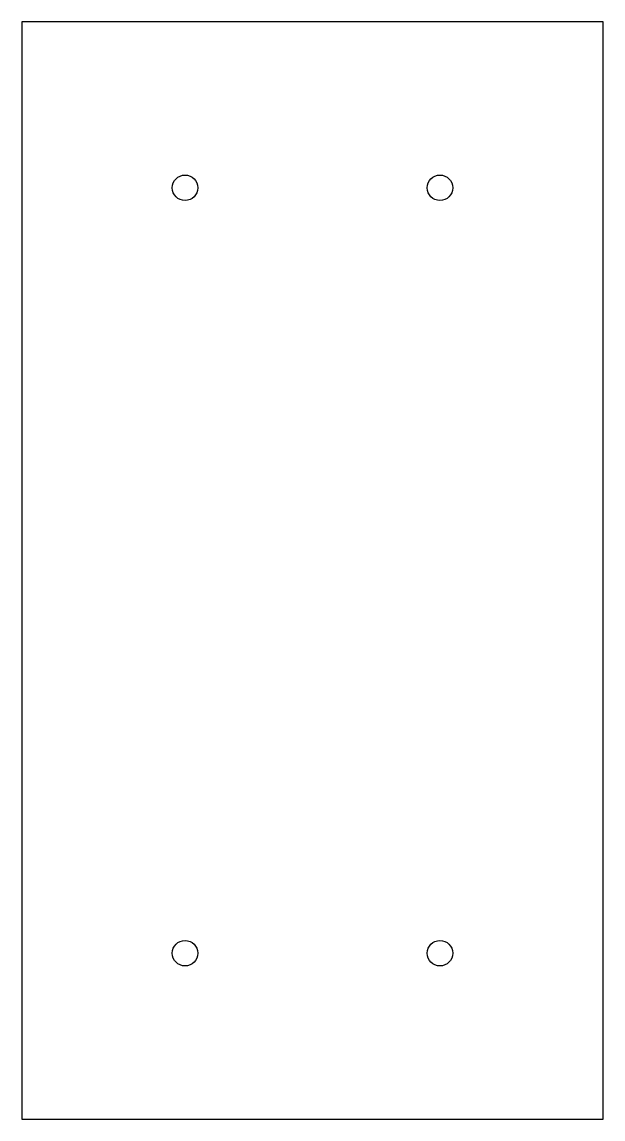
# Model space of a CAD drawing. Header units: millimetres. Extents: x -57 to 57, y -108 to 108.
import ezdxf

# ---------------------------------------------------------------- set-up
doc = ezdxf.new("R2010")
doc.units = ezdxf.units.MM

msp = doc.modelspace()

# ---------------------------------------------------------------- linework, layer by layer
at = {"color": 7, "linetype": 'Continuous', "lineweight": 25}
for p, q in [((-57, 107.5), (-57, -107.5)), ((57, 107.5), (-57, 107.5)), ((57, -107.5), (57, 107.5)), ((-57, -107.5), (57, -107.5))]:
    msp.add_line(p, q, dxfattribs=at)
for centre in [(-25, 75), (25, 75), (-25, -75), (25, -75)]:
    msp.add_circle(centre, 2.5, dxfattribs=at)

doc.saveas('drawing.dxf')
